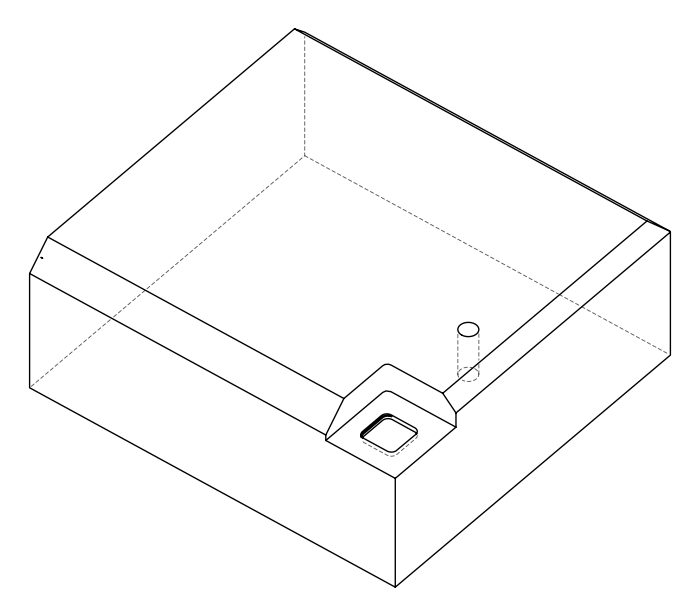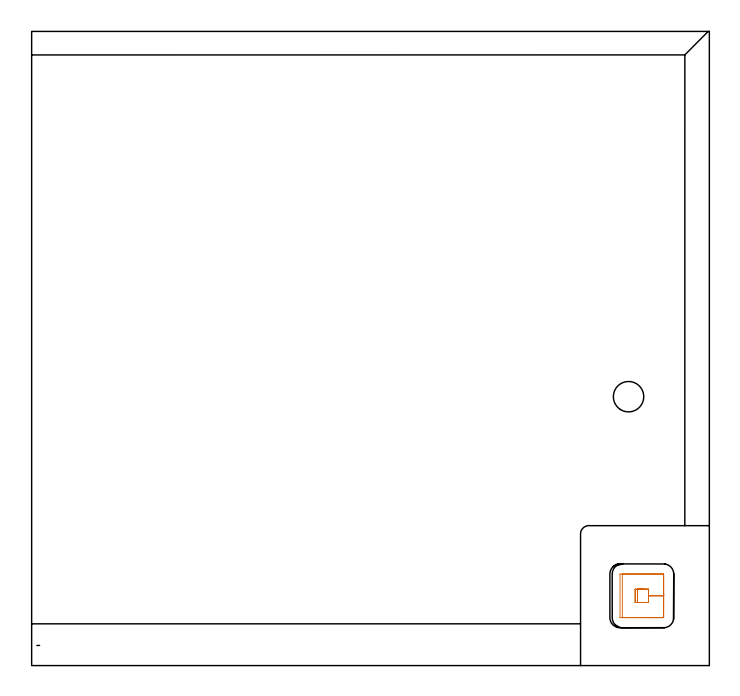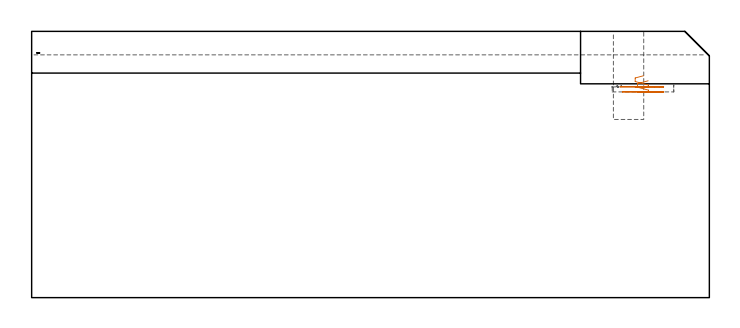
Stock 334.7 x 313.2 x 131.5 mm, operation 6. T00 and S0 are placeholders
(PLAN: 6 operations, 3 tool changes, 88 min)
(1 INDEXABLE_INSERT_DRILL_BLIND_HOLE_FROM_SOLID | STEP1POCKET | UGT0302_001 | 0.18 min | 7672 mm3)
(2 AREA_MILL | FG_CHAMFER_SURFACE | UGT0205_001 | 9.75 min | 18354 mm3)
(3 AREA_MILL_1 | FG_CHAMFER_SURFACE_1 | UGT0205_001 | 13.31 min | 21966 mm3)
(4 AREA_MILL_2 | FG_CHAMFER_SURFACE_2 | UGT0205_001 | 17.6 min | 59211 mm3)
(5 MILL_CORNER_NOTCH_RECTANGULAR | CORNER_NOTCH_RECTANGULAR | NXT0201_008 | Follow Part, ap 1.5, ae 75% | 46.55 min | 111574 mm3)
(6 MILL_RECTANGULAR_POCKET | POCKET_RECTANGULAR_STRAIGHT | UGT0201_101 | Follow Part, ap 2.5, ae 75% | 0.65 min | 3794 mm3)
(TOOL UGT0302_001 | Indexable Insert Drill 15mm | D15 PA180 FL50 Z2)
(TOOL UGT0205_001 | Chamfer Mill 20 x 3 x 45 deg. | D20 FL50 Z2)
(TOOL NXT0201_008 | ENDMILL 6mm [2P460-0600-NA 1630] | D6 FL26 Z6)
(TOOL UGT0201_101 | End Mill 10 mm | D10 FL12 Z2)
(OP 6 MILL_RECTANGULAR_POCKET)
G17 G21 G94 G90
T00 M6
G54
G17 G0 G90 X302.178 Y37.728 S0 M3
G43 Z141.5 H0
Z109.583
G94 G1 X298.071 Z108.483 F250.
Y31.172 Z106.726
X304.626 Z104.97
Y34.45 Z104.092
Y37.728 F500.
X298.071
Y31.172
X304.626
Y34.45
X312.126
Y42.984
X312.112 Y45.213
X307.627 Y45.228
X290.573 Y45.219
Y23.68
X310.02 Y23.671
X312.1 Y23.684
X312.121 Y23.988
X312.126 Y34.45
Y35.45
G0 X304.478 Y37.728 Z107.092
G1 X299.221 Z105.683 F250.
Y31.172 Z103.927
X304.626 Z102.478
Y34.45 Z101.6
Y37.728 F500.
X299.221
Y31.172
X304.626
Y34.45
X312.126
Y42.984
X312.112 Y45.213
X307.627 Y45.228
X291.725 Y45.221
X291.729 Y23.679
X310.02 Y23.671
X312.1 Y23.684
X312.121 Y23.988
X312.126 Y34.45
Y35.45
G0 Z141.5
M5
M2
